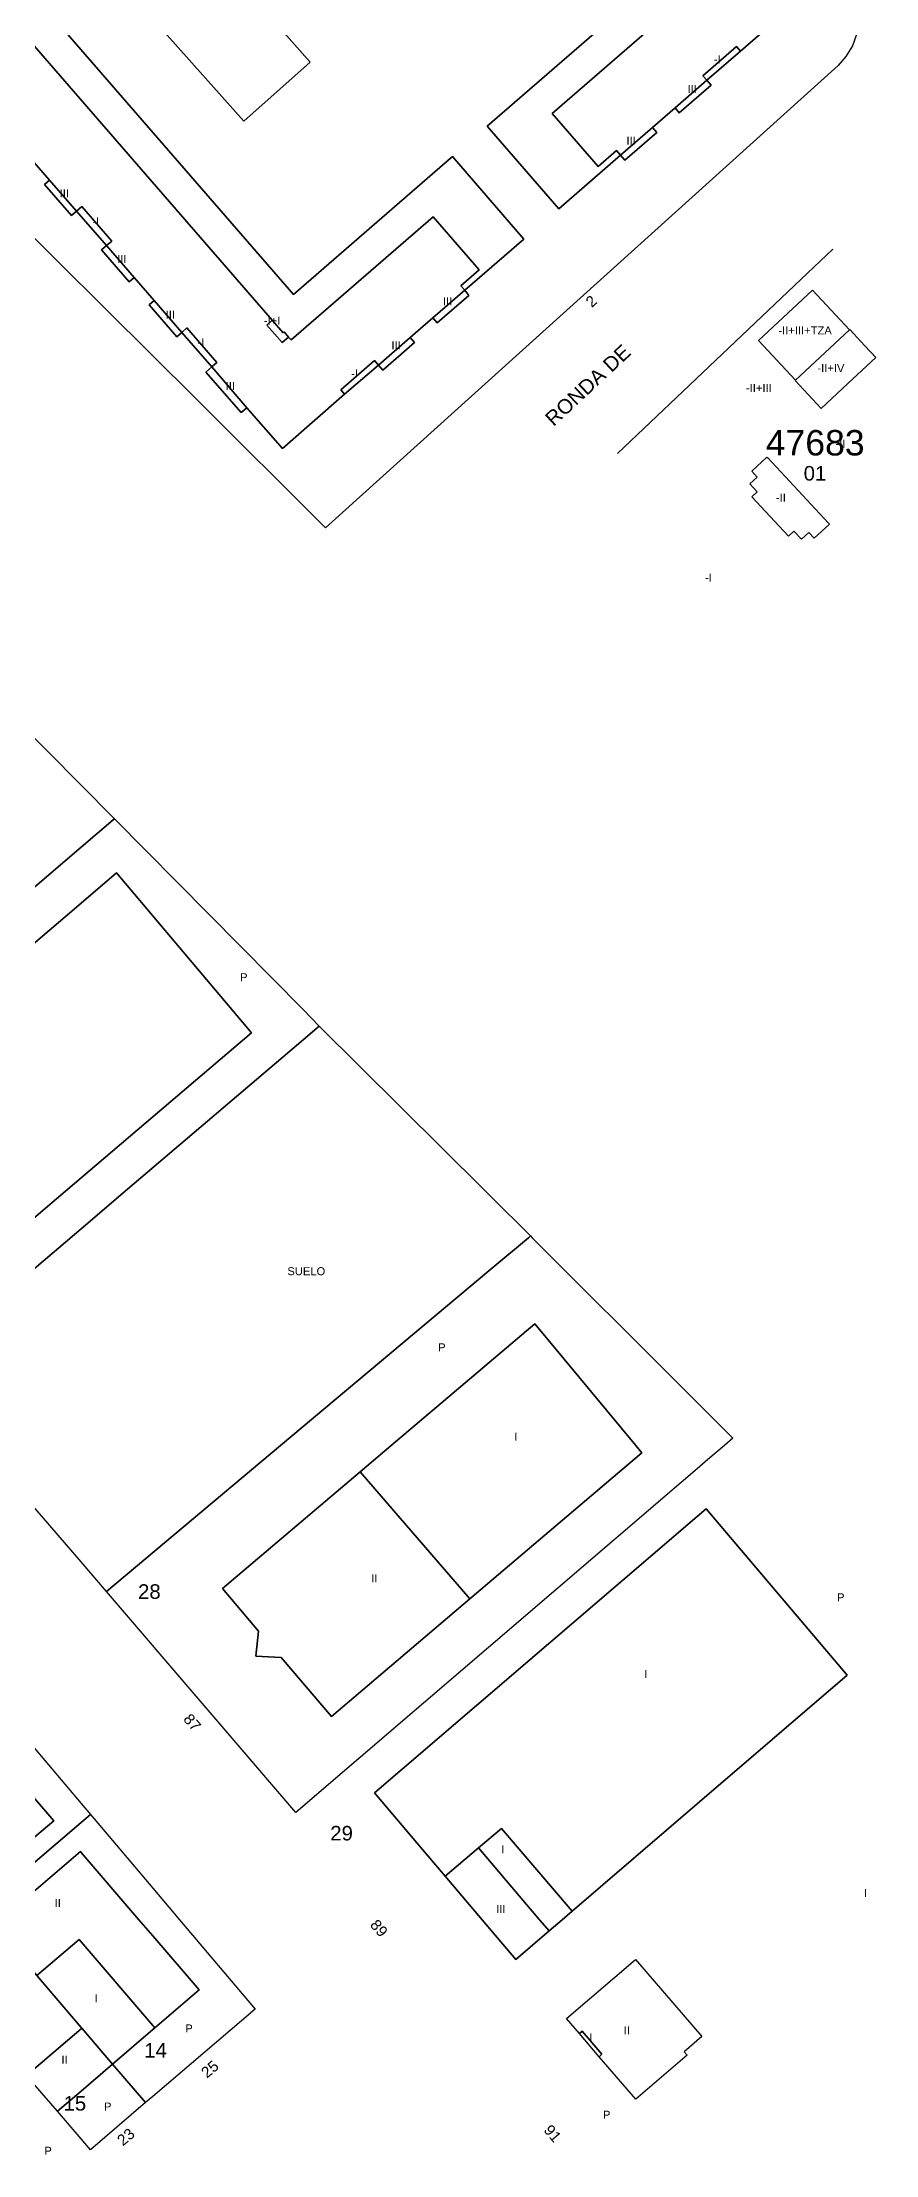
# Model space of a CAD drawing. Header units: millimetres. Extents: x 2440 to 3220, y 1839 to 2413.
# Drawn here: x 3102.8 to 3217.4, y 1838.7 to 2129 of the extents above; entities that cross this region are included whole.
import ezdxf
from ezdxf.enums import TextEntityAlignment as Align

# ---------------------------------------------------------------- set-up
doc = ezdxf.new("R2010")
doc.units = ezdxf.units.MM
for name, color, linetype in [('140200', 6, 'Continuous'), ('145101', 6, 'Continuous'), ('145201', 1, 'Continuous'), ('160132', 8, 'Continuous'), ('PG-AA', 8, 'Continuous'), ('PG-LI', 4, 'Continuous'), ('PG-LP', 6, 'Continuous'), ('TXT_CALLE', 7, 'Continuous'), ('TXT_NUM_POLICIA', 7, 'Continuous')]:
    doc.layers.add(name, color=color, linetype=linetype)
doc.styles.add('Arial', font='Arial Regular.ttf')
doc.styles.get("Standard").update_dxf_attribs({"font": 'ARIAL.TTF'})

msp = doc.modelspace()

# ---------------------------------------------------------------- linework, layer by layer
at = {"layer": '140200'}
for points in [[(3149.51, 2212.77), (3170.78, 2186.17), (3177.25, 2178.79), (3212.66, 2138.5), (3213.66, 2137.19), (3214.44, 2135.64), (3214.91, 2133.89), (3215.04, 2132.06), (3214.78, 2130.23), (3214.17, 2128.53), (3213.28, 2127.04), (3212.19, 2125.82), (3141.73, 2062.29), (3124.09, 2079.85), (3111.51, 2092.37), (3098.24, 2105.59), (3057.79, 2145.85), (3103.81, 2179.44), (3112.32, 2185.63), (3149.51, 2212.77), (3149.51, 2212.77)], [(3033.55, 2007.08), (3084.68, 2050.61), (3108.16, 2026.91), (3112.56, 2022.47), (3112.73, 2022.3), (3112.56, 2022.15), (3108.16, 2018.38), (3059.67, 1976.86), (3033.55, 2007.08), (3033.55, 2007.08)], [(3059.67, 1976.86), (3108.16, 2018.38), (3112.56, 2022.15), (3112.73, 2022.3), (3138.67, 1996.06), (3140.89, 1993.8), (3138.67, 1991.9), (3114.55, 1971.37), (3108.15, 1965.93), (3087.57, 1948.42), (3085.45, 1946.47), (3064.33, 1971.37), (3059.67, 1976.86), (3059.67, 1976.86)], [(3085.45, 1946.47), (3087.57, 1948.42), (3108.15, 1965.93), (3114.55, 1971.37), (3138.67, 1991.9), (3140.89, 1993.8), (3163.47, 1971.37), (3164.45, 1970.39), (3169.93, 1964.95), (3169.65, 1964.71), (3164.45, 1960.36), (3135.57, 1936.15), (3111.64, 1916.09), (3108.15, 1920.14), (3094.35, 1936.15), (3085.45, 1946.47), (3085.45, 1946.47)], [(3111.64, 1916.09), (3135.57, 1936.15), (3164.45, 1960.36), (3169.65, 1964.71), (3169.93, 1964.95), (3170.17, 1964.71), (3190.65, 1944.25), (3192.85, 1942.04), (3197.75, 1937.15), (3196.58, 1936.15), (3194.3, 1934.2), (3192.85, 1932.95), (3190.64, 1931.06), (3137.65, 1885.71), (3111.64, 1916.09), (3111.64, 1916.09)], [(3067.55, 1903.33), (3062.83, 1908.77), (3071.49, 1916.15), (3076.29, 1920.24), (3079.82, 1920.4), (3083.42, 1916.15), (3108.15, 1886.96), (3109.45, 1885.43), (3108.15, 1884.32), (3094.17, 1872.4), (3092.46, 1874.39), (3071.14, 1899.16), (3067.55, 1903.33), (3067.55, 1903.33)], [(3095.41, 1870.97), (3094.17, 1872.4), (3108.15, 1884.32), (3109.45, 1885.43), (3118.01, 1875.32), (3121.7, 1870.97), (3132.1, 1858.69), (3118.01, 1846.68), (3117.03, 1845.84), (3112.48, 1851.13), (3108.24, 1856.06), (3108.15, 1856.17), (3102.07, 1863.28), (3096.13, 1870.14), (3095.41, 1870.97), (3095.41, 1870.97)], [(3088.52, 1863.64), (3086.57, 1865.91), (3092.5, 1870.97), (3094.17, 1872.4), (3095.41, 1870.97), (3096.13, 1870.14), (3102.07, 1863.28), (3108.15, 1856.17), (3108.24, 1856.06), (3112.48, 1851.13), (3117.03, 1845.84), (3109.43, 1839.35), (3108.15, 1840.84), (3104.89, 1844.63), (3100.64, 1849.56), (3088.52, 1863.64), (3088.52, 1863.64)]]:
    msp.add_lwpolyline(points, dxfattribs=at)
at = {"layer": '160132'}
msp.add_lwpolyline([(3181.87, 2072.49), (3208, 2097.28), (3211.48, 2100.58)], dxfattribs=at)
at = {"layer": 'PG-LI'}
for points in [[(3149.51, 2212.77), (3170.78, 2186.17), (3177.25, 2178.79), (3212.66, 2138.5), (3213.66, 2137.19), (3214.44, 2135.64), (3214.91, 2133.89), (3215.04, 2132.06), (3214.78, 2130.23), (3214.17, 2128.53), (3213.28, 2127.04), (3212.19, 2125.82), (3141.73, 2062.29), (3124.09, 2079.85), (3111.51, 2092.37), (3098.24, 2105.59), (3057.79, 2145.85), (3103.81, 2179.44), (3112.32, 2185.63), (3149.51, 2212.77), (3149.51, 2212.77)], [(3130.51, 2118.19), (3139.62, 2126.28), (3123.53, 2144.51), (3114.37, 2136.34), (3130.51, 2118.19), (3130.51, 2118.19)], [(3130.51, 2118.19), (3114.37, 2136.34), (3123.53, 2144.51), (3139.62, 2126.28), (3130.51, 2118.19), (3130.51, 2118.19)], [(3186.21, 2136.75), (3163.99, 2117.48), (3173.83, 2106.14), (3182.3, 2113.5), (3182.89, 2112.82), (3187.27, 2116.62), (3186.68, 2117.3), (3189.79, 2119.99), (3190.37, 2119.3), (3194.75, 2123.1), (3194.16, 2123.79), (3198.78, 2127.8), (3207.37, 2135.24)], [(3192.41, 2136.16), (3172.9, 2119.23), (3179.24, 2111.94), (3181.75, 2114.13), (3182.3, 2113.5), (3173.83, 2106.14), (3163.99, 2117.48), (3186.21, 2136.75)], [(3207.37, 2135.24), (3198.78, 2127.8), (3198.24, 2128.42), (3193.62, 2124.41), (3194.16, 2123.79), (3189.79, 2119.99), (3186.68, 2117.3), (3182.3, 2113.5), (3181.75, 2114.13), (3179.24, 2111.94), (3172.9, 2119.23), (3192.41, 2136.16)], [(3104.5, 2132.18), (3137.33, 2094.34), (3159.19, 2113.32), (3169.03, 2101.97), (3160.89, 2094.93), (3160.34, 2095.55), (3162.86, 2097.74), (3156.54, 2105.04), (3137.02, 2088.12), (3136.67, 2088.5), (3136.05, 2089.23), (3135.91, 2089.1), (3134.43, 2090.81), (3100.51, 2129.91)], [(3101.08, 2113.24), (3103.83, 2110.07), (3103.14, 2109.47), (3106.85, 2105.22), (3107.52, 2105.82), (3111.63, 2101.06), (3110.96, 2100.47), (3114.75, 2096.09), (3115.43, 2096.68), (3118.18, 2093.5), (3117.51, 2092.92), (3121.31, 2088.54), (3121.99, 2089.13), (3126.11, 2084.39), (3125.32, 2083.69), (3130.16, 2078.11), (3130.95, 2078.79), (3135.82, 2073.18), (3144.38, 2080.63), (3149.03, 2084.64), (3149.61, 2083.95), (3154, 2087.75), (3153.4, 2088.45), (3156.51, 2091.12), (3157.08, 2090.45), (3161.47, 2094.23), (3160.89, 2094.93), (3169.03, 2101.97), (3159.19, 2113.32), (3137.33, 2094.34), (3104.5, 2132.18)], [(3100.51, 2129.91), (3134.43, 2090.81), (3133.68, 2090.15), (3135.77, 2087.74), (3136.67, 2088.5), (3137.02, 2088.12), (3156.54, 2105.04), (3162.86, 2097.74), (3160.34, 2095.55), (3160.89, 2094.93), (3156.51, 2091.12), (3153.4, 2088.45), (3149.03, 2084.64), (3148.5, 2085.26), (3143.87, 2081.25), (3144.38, 2080.63), (3135.82, 2073.18), (3130.95, 2078.79), (3126.11, 2084.39), (3126.83, 2085.01), (3122.71, 2089.77), (3121.99, 2089.13), (3118.18, 2093.5), (3115.43, 2096.68), (3111.63, 2101.06), (3112.37, 2101.68), (3108.25, 2106.43), (3107.52, 2105.82), (3103.83, 2110.07), (3101.08, 2113.24)], [(3194.16, 2123.79), (3193.62, 2124.41), (3198.24, 2128.42), (3198.78, 2127.8), (3194.16, 2123.79), (3194.16, 2123.79)], [(3194.16, 2123.79), (3194.75, 2123.1), (3190.37, 2119.3), (3189.79, 2119.99), (3194.16, 2123.79), (3194.16, 2123.79)], [(3186.68, 2117.3), (3187.27, 2116.62), (3182.89, 2112.82), (3182.3, 2113.5), (3186.68, 2117.3), (3186.68, 2117.3)], [(3107.52, 2105.82), (3106.85, 2105.22), (3103.14, 2109.47), (3103.83, 2110.07), (3107.52, 2105.82), (3107.52, 2105.82)], [(3111.63, 2101.06), (3107.52, 2105.82), (3108.25, 2106.43), (3112.37, 2101.68), (3111.63, 2101.06), (3111.63, 2101.06)], [(3115.43, 2096.68), (3114.75, 2096.09), (3110.96, 2100.47), (3111.63, 2101.06), (3115.43, 2096.68), (3115.43, 2096.68)], [(3121.99, 2089.13), (3121.31, 2088.54), (3117.51, 2092.92), (3118.18, 2093.5), (3121.99, 2089.13), (3121.99, 2089.13)], [(3160.89, 2094.93), (3161.47, 2094.23), (3157.08, 2090.45), (3156.51, 2091.12), (3160.89, 2094.93), (3160.89, 2094.93)], [(3206.33, 2082.58), (3201.26, 2088.03), (3208.7, 2094.94), (3213.77, 2089.49), (3206.33, 2082.58), (3206.33, 2082.58)], [(3136.67, 2088.5), (3135.77, 2087.74), (3133.68, 2090.15), (3134.43, 2090.81), (3135.91, 2089.1), (3136.05, 2089.23), (3136.67, 2088.5), (3136.67, 2088.5)], [(3126.11, 2084.39), (3121.99, 2089.13), (3122.71, 2089.77), (3126.83, 2085.01), (3126.11, 2084.39), (3126.11, 2084.39)], [(3153.4, 2088.45), (3154, 2087.75), (3149.61, 2083.95), (3149.03, 2084.64), (3153.4, 2088.45), (3153.4, 2088.45)], [(3209.87, 2078.69), (3206.29, 2082.54), (3206.33, 2082.58), (3213.77, 2089.49), (3213.81, 2089.52), (3215.86, 2087.31), (3217.38, 2085.68), (3213.53, 2082.1), (3209.87, 2078.69), (3209.87, 2078.69)], [(3144.38, 2080.63), (3143.87, 2081.25), (3148.5, 2085.26), (3149.03, 2084.64), (3144.38, 2080.63), (3144.38, 2080.63)], [(3130.95, 2078.79), (3130.16, 2078.11), (3125.32, 2083.69), (3126.11, 2084.39), (3130.95, 2078.79), (3130.95, 2078.79)], [(3211.02, 2062.78), (3208.93, 2060.84), (3208.18, 2061.65), (3207.15, 2060.7), (3206.13, 2061.8), (3205.4, 2061.11), (3200.36, 2066.53), (3201.09, 2067.21), (3200.07, 2068.31), (3201.09, 2069.25), (3200.34, 2070.07), (3202.42, 2072.01), (3202.55, 2071.88), (3210.9, 2062.91), (3211.02, 2062.78), (3211.02, 2062.78)], [(3059.67, 1976.86), (3033.55, 2007.08), (3084.68, 2050.61), (3108.16, 2026.91), (3112.56, 2022.47), (3112.73, 2022.3), (3112.56, 2022.15), (3108.16, 2018.38), (3059.67, 1976.86), (3059.67, 1976.86)], [(3085.45, 1946.47), (3064.33, 1971.37), (3059.67, 1976.86), (3108.16, 2018.38), (3112.56, 2022.15), (3112.73, 2022.3), (3138.67, 1996.06), (3140.89, 1993.8), (3138.67, 1991.9), (3114.55, 1971.37), (3108.15, 1965.93), (3087.57, 1948.42), (3085.45, 1946.47), (3085.45, 1946.47)], [(3074.99, 1982.42), (3071.19, 1979.17), (3073.71, 1976.24), (3077.87, 1971.37), (3087.85, 1959.68), (3089.85, 1957.34), (3093.56, 1960.5), (3098.21, 1964.45), (3106.33, 1971.37), (3108.15, 1972.92), (3131.57, 1992.86), (3113.01, 2014.84), (3108.16, 2010.7), (3079.51, 1986.26), (3074.99, 1982.42), (3074.99, 1982.42)], [(3093.56, 1960.5), (3084.35, 1971.37), (3074.99, 1982.42), (3079.51, 1986.26), (3108.16, 2010.7), (3113.01, 2014.84), (3131.57, 1992.86), (3108.15, 1972.92), (3106.33, 1971.37), (3098.21, 1964.45), (3093.56, 1960.5), (3093.56, 1960.5)], [(3111.64, 1916.09), (3108.15, 1920.14), (3094.35, 1936.15), (3085.45, 1946.47), (3087.57, 1948.42), (3108.15, 1965.93), (3114.55, 1971.37), (3138.67, 1991.9), (3140.89, 1993.8), (3163.47, 1971.37), (3164.45, 1970.39), (3169.93, 1964.95), (3169.65, 1964.71), (3164.45, 1960.36), (3135.57, 1936.15), (3111.64, 1916.09), (3111.64, 1916.09)], [(3137.65, 1885.71), (3111.64, 1916.09), (3135.57, 1936.15), (3164.45, 1960.36), (3169.65, 1964.71), (3169.93, 1964.95), (3170.17, 1964.71), (3190.65, 1944.25), (3192.85, 1942.04), (3197.75, 1937.15), (3196.58, 1936.15), (3194.3, 1934.2), (3192.85, 1932.95), (3190.64, 1931.06), (3137.65, 1885.71), (3137.65, 1885.71)], [(3146.53, 1932.54), (3127.61, 1916.51), (3132.54, 1910.63), (3132.19, 1907.2), (3135.65, 1907.02), (3142.56, 1898.88), (3161.6, 1915.08), (3185.21, 1935.15), (3184.38, 1936.15), (3170.51, 1952.86), (3150.79, 1936.15), (3146.53, 1932.54), (3146.53, 1932.54)], [(3161.6, 1915.08), (3146.53, 1932.54), (3150.79, 1936.15), (3170.51, 1952.86), (3184.38, 1936.15), (3185.21, 1935.15), (3161.6, 1915.08), (3161.6, 1915.08)], [(3161.6, 1915.08), (3142.56, 1898.88), (3135.65, 1907.02), (3132.19, 1907.2), (3132.54, 1910.63), (3127.61, 1916.51), (3146.53, 1932.54), (3161.6, 1915.08), (3161.6, 1915.08)], [(3158.21, 1876.95), (3154.31, 1881.54), (3148.48, 1888.4), (3152.28, 1891.65), (3192.85, 1926.38), (3194.06, 1927.42), (3213.47, 1904.59), (3192.85, 1886.91), (3175.63, 1872.14), (3165.93, 1883.5), (3162.78, 1880.84), (3158.21, 1876.95), (3158.21, 1876.95)], [(3175.63, 1872.14), (3192.85, 1886.91), (3213.47, 1904.59), (3194.06, 1927.42), (3192.85, 1926.38), (3152.28, 1891.65), (3148.48, 1888.4), (3154.31, 1881.54), (3158.21, 1876.95), (3163.3, 1870.97), (3167.93, 1865.52), (3172.48, 1869.43), (3174.27, 1870.97), (3175.63, 1872.14), (3175.63, 1872.14)], [(3062.83, 1908.77), (3071.49, 1916.15), (3076.29, 1920.24), (3079.82, 1920.4), (3083.42, 1916.15), (3108.15, 1886.96), (3109.45, 1885.43), (3108.15, 1884.32), (3094.17, 1872.4), (3092.46, 1874.39), (3098.33, 1879.41), (3104.39, 1884.58), (3079.47, 1913.52), (3073.51, 1908.42), (3067.55, 1903.33), (3062.83, 1908.77), (3062.83, 1908.77)], [(3073.51, 1908.42), (3079.47, 1913.52), (3104.39, 1884.58), (3098.33, 1879.41), (3073.51, 1908.42), (3073.51, 1908.42)], [(3094.17, 1872.4), (3108.15, 1884.32), (3109.45, 1885.43), (3118.01, 1875.32), (3121.7, 1870.97), (3132.1, 1858.69), (3118.01, 1846.68), (3117.03, 1845.84), (3112.48, 1851.13), (3118.01, 1855.86), (3118.29, 1856.1), (3124.4, 1861.33), (3118.01, 1868.76), (3116.11, 1870.97), (3108.15, 1880.22), (3108.06, 1880.32), (3101.99, 1875.14), (3097.1, 1870.97), (3096.13, 1870.14), (3095.41, 1870.97), (3094.17, 1872.4), (3094.17, 1872.4)], [(3171.17, 1870.97), (3162.78, 1880.84), (3165.93, 1883.5), (3175.63, 1872.14), (3174.27, 1870.97), (3172.48, 1869.43), (3171.17, 1870.97), (3171.17, 1870.97)], [(3096.13, 1870.14), (3097.1, 1870.97), (3101.99, 1875.14), (3108.06, 1880.32), (3108.15, 1880.22), (3116.11, 1870.97), (3118.01, 1868.76), (3124.4, 1861.33), (3118.29, 1856.1), (3118.01, 1856.43), (3108.15, 1867.93), (3107.88, 1868.25), (3102.07, 1863.28), (3096.13, 1870.14), (3096.13, 1870.14)], [(3163.3, 1870.97), (3158.21, 1876.95), (3162.78, 1880.84), (3171.17, 1870.97), (3172.48, 1869.43), (3167.93, 1865.52), (3163.3, 1870.97), (3163.3, 1870.97)], [(3088.52, 1863.64), (3096.13, 1870.14), (3102.07, 1863.28), (3108.15, 1856.17), (3108.24, 1856.06), (3108.15, 1855.98), (3100.64, 1849.56), (3088.52, 1863.64), (3088.52, 1863.64)], [(3102.07, 1863.28), (3107.88, 1868.25), (3108.15, 1867.93), (3118.01, 1856.43), (3118.29, 1856.1), (3118.01, 1855.86), (3112.48, 1851.13), (3108.24, 1856.06), (3108.15, 1856.17), (3102.07, 1863.28), (3102.07, 1863.28)], [(3176.64, 1855.34), (3174.88, 1857.38), (3184.37, 1865.52), (3193.47, 1854.9), (3191.05, 1852.81), (3191.44, 1852.36), (3184.39, 1846.31), (3179.37, 1852.14), (3179.75, 1852.47), (3177.02, 1855.66), (3176.64, 1855.34), (3176.64, 1855.34)], [(3100.64, 1849.56), (3108.15, 1855.98), (3108.24, 1856.06), (3112.48, 1851.13), (3108.15, 1847.42), (3104.89, 1844.63), (3100.64, 1849.56), (3100.64, 1849.56)], [(3179.37, 1852.14), (3176.64, 1855.34), (3177.02, 1855.66), (3179.75, 1852.47), (3179.37, 1852.14), (3179.37, 1852.14)], [(3104.89, 1844.63), (3108.15, 1847.42), (3112.48, 1851.13), (3117.03, 1845.84), (3109.43, 1839.35), (3108.15, 1840.84), (3104.89, 1844.63), (3104.89, 1844.63)]]:
    msp.add_lwpolyline(points, dxfattribs=at)
at = {"layer": 'PG-LP'}
msp.add_lwpolyline([(3214.78, 2130.23), (3214.17, 2128.53), (3213.28, 2127.04), (3212.19, 2125.82), (3141.73, 2062.29), (3124.09, 2079.85), (3111.51, 2092.37), (3098.24, 2105.59), (3057.79, 2145.85)], dxfattribs=at)

# ---------------------------------------------------------------- texts
at = {"layer": '145101'}
msp.add_text('47683', height=3.5, dxfattribs=at).set_placement((3209.05, 2071.17), align=Align.BOTTOM_CENTER)
at = {"layer": '145201'}
for s, p in [('01', (3209.02, 2068.17)), ('28', (3117.54, 1914.47)), ('29', (3143.96, 1881.26)), ('14', (3118.39, 1851.42)), ('15', (3107.3, 1844.13))]:
    msp.add_text(s, height=2, dxfattribs=at).set_placement(p, align=Align.BOTTOM_CENTER)
at = {"layer": 'PG-AA'}
for s, p in [('-I', (3195.6, 2125.81)), ('III', (3192.14, 2121.72)), ('III', (3183.75, 2114.6)), ('III', (3105.85, 2107.39)), ('-I', (3110.17, 2103.51)), ('III', (3113.76, 2098.34)), ('III', (3158.53, 2092.53)), ('III', (3120.42, 2090.71)), ('-I+I', (3134.4, 2089.87)), ('-I', (3124.62, 2086.89)), ('III', (3151.45, 2086.5)), ('-II+III+TZA', (3207.66, 2088.52)), ('-II+IV', (3211.21, 2083.35)), ('III', (3128.67, 2080.87)), ('-I', (3145.75, 2082.61)), ('-II+III', (3201.31, 2080.62)), ('-II', (3212.52, 2072.97)), ('-II', (3204.34, 2065.55)), ('-I', (3194.38, 2054.54)), ('P', (3130.52, 1999.63)), ('SUELO', (3139.11, 1959.22)), ('P', (3157.74, 1948.76)), ('I', (3167.89, 1936.49)), ('II', (3148.46, 1917.02)), ('P', (3212.57, 1914.4)), ('I', (3185.79, 1903.84)), ('I', (3166.14, 1879.76)), ('II', (3104.95, 1872.38)), ('III', (3165.85, 1871.55)), ('I', (3215.96, 1873.78)), ('I', (3110.22, 1859.26)), ('P', (3122.99, 1855.14)), ('II', (3183.16, 1854.87)), ('I', (3178.21, 1853.9)), ('II', (3105.88, 1850.83)), ('P', (3111.82, 1844.41)), ('P', (3180.4, 1843.28)), ('P', (3103.62, 1838.33))]:
    msp.add_text(s, height=1.1, dxfattribs=at).set_placement(p, align=Align.BOTTOM_CENTER)
at = {"layer": 'TXT_CALLE', "style": 'Arial'}
msp.add_text('RONDA DE', height=2, rotation=42.97, dxfattribs=at).set_placement((3173.09, 2076.13, 604.52))
at = {"layer": 'TXT_NUM_POLICIA', "style": 'Arial'}
for s, rotation, p in [('2', 42.04, (3179.08, 2092.53)), ('87', 311, (3122.53, 1897.3)), ('89', 311, (3148.2, 1869.02)), ('25', 40, (3126.63, 1849.52)), ('23', 40, (3115.08, 1840.21)), ('91', 310, (3172.05, 1840.82))]:
    msp.add_text(s, height=1.5, rotation=rotation, dxfattribs=at).set_placement(p, align=Align.BOTTOM_CENTER)

doc.saveas('drawing.dxf')
